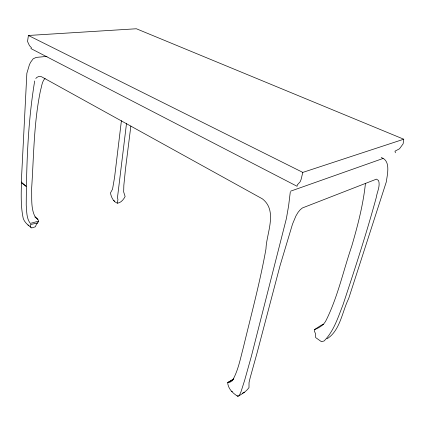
<?xml version="1.0" encoding="UTF-8"?>
<svg xmlns="http://www.w3.org/2000/svg" width="425" height="425" viewBox="0 0 425 425"><rect width="100%" height="100%" fill="white"/><g stroke="black" fill="none" stroke-linecap="round" stroke-linejoin="round"><path stroke-width="0.64" d="M290.317 191.755L288.623 205.753L286.392 218.546L251.387 356.246L244.704 380.115L241.097 391.467L239.663 394.74L238.537 396.068L237.623 396.238C232.549 393.003 228.183 388.827 227.651 382.59L233.803 378.872M130.857 126.055L125.513 168.783L123.84 185.369L123.67 191.925L125.125 196.525C123.569 199.463 120.955 202.911 117.311 203.203L117.948 199.474L117.459 197.763L126.507 123.457M121.417 120.663L114.58 177.294L112.54 189.173L110.431 192.992C111.308 197.009 113.018 201.546 117.311 203.203M365.452 183.329C363.2 204.717 357.744 225.563 351.741 246.16C343.4 270.56 337.949 296.193 326.549 319.441C324.333 324.833 319.451 327.749 314.298 329.704L314.341 331.043L315.483 333.604L315.674 337.583L321.459 341.695L324.11 340.967C333.88 331.112 338.05 317.326 343.044 304.677C354.795 269.2 366.44 233.644 376.247 197.567C377.023 192.01 380.513 186.07 378.547 180.482L376.454 179.143L302.425 207.952L300.278 209.684L298.09 212.309L295.922 215.948L292.527 224.06L279.974 265.923L257.12 352.745L250.118 377.963L249.029 382.606L248.997 387.6C246.431 391.414 242.335 393.683 238.537 396.068M403.75 139.214L302.802 172.401L301.075 179.499L300.156 181.767L297.314 184.891L297.08 186.288L30.935 48.572L31.418 47.722L29.431 45.608L27.535 41.469L28.406 35.477L136.383 28.762L403.75 139.214L403.107 143.868L399.505 148.792L394.968 151.178L395.388 152.772M34.691 80.984C27.901 121.933 26.488 163.774 26.223 205.222C26.839 211.374 26.308 218.2 30.302 223.396L38.553 221.175C38.239 218.732 35.711 217.786 34.59 215.804C30.765 207.379 31.987 197.71 31.615 188.727C33.819 155.954 33.777 122.708 40.518 90.429C41.804 86.365 41.857 81.478 45.082 78.312M47.021 56.376L36.231 57.402L33.171 58.793L30.51 62.417L29.389 64.812L26.86 73.297L21.611 176.136C21.378 190.267 20.251 204.733 23.285 218.636C24.756 222.727 28.379 225.393 31.694 227.965L35.381 226.785L36.598 223.906L37.735 222.897L38.553 221.175M35.801 78.513L36.672 77.536L38.622 76.505L41.427 76.691L262.31 198.81C278.056 210.827 266.438 233.293 265.976 248.891C260.052 282.078 251.244 314.659 243.371 347.416C240.337 358.695 238.239 370.473 232.363 380.726L229.845 382.293L227.651 382.59L233.378 379.36M314.298 329.704L321.273 325.205L323.696 324.339M326.979 338.826C340.239 330.655 342.183 311.509 348.665 298.578L386.283 181.974C387.255 174.723 391.085 160.554 381.193 157.548M242.33 393.21L244.433 392.291M290.78 191.107L383.042 158.472M37.735 222.897L30.441 224.549L30.265 226.052L30.988 227.455M231.598 391.228L232.454 391.515M28.406 35.477L302.802 172.401M27.97 224.979L28.927 225.468M113.385 200.483L114.739 201.195M34.861 216.957L37.873 219.353M237.076 395.579L237.623 396.238M21.362 182.107L21.335 182.702L26.122 186.315L21.362 182.107"/></g></svg>
